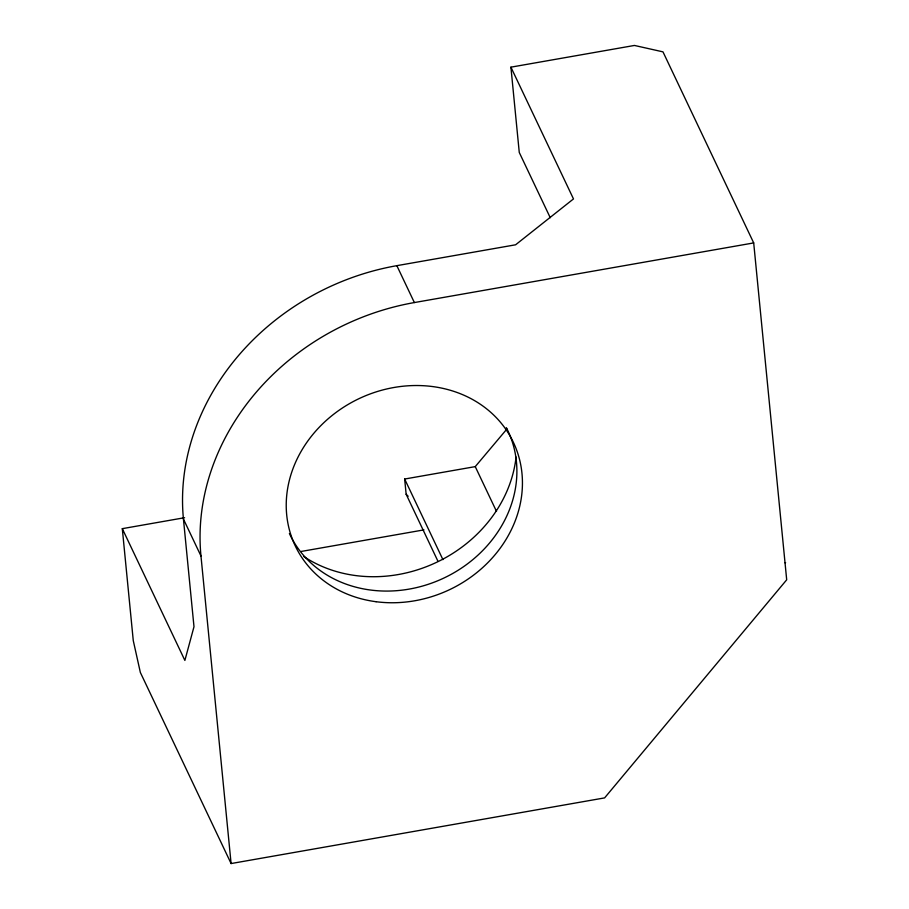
<?xml version="1.0" encoding="UTF-8"?>
<svg xmlns="http://www.w3.org/2000/svg" width="909" height="909" viewBox="0 0 909 909"><rect width="100%" height="100%" fill="white"/><g stroke="black" fill="none" stroke-linecap="round" stroke-linejoin="round"><path stroke-width="1.36" d="M437.729 560.785L406.153 494.257L404.653 479.032L475.248 466.624L506.938 428.991M550.252 217.706L519.266 152.462L510.915 67.164L634.448 45.45L662.979 51.858L753.697 242.919L786.694 579.806L604.61 797.897L231.091 863.55L140.361 672.49L133.271 640.618L122.306 528.663L184.595 517.71M122.306 528.663L184.879 660.423L193.992 626.721L183.448 519.096A240.328 210.399 -25.4 0 1 396.847 265.667L515.596 244.794L573.488 198.923L510.915 67.164M231.091 863.55L200.969 555.99A240.328 210.399 -25.4 0 1 414.368 302.561L753.697 242.919M301.106 551.468L423.946 529.879M785.024 562.807L785.615 562.705M406.153 494.257L408.152 496.257M396.847 265.667L414.368 302.561M475.248 466.624L496.507 511.403M404.653 479.032L442.922 559.626M183.448 519.096L200.969 555.99M506.336 427.639A120.727 105.694 -25.4 0 1 445.455 577.295A120.727 105.694 -25.4 0 1 289.392 533.526M516.073 457.011A132.805 116.261 -25.4 0 1 436.002 562.591A132.805 116.261 -25.4 0 1 303.799 556.513M376.065 601.713A120.727 105.694 -25.4 0 0 517.778 453.352A120.727 105.694 -25.4 0 0 319.15 427.355A120.727 105.694 -25.4 0 0 376.065 601.713"/></g></svg>
